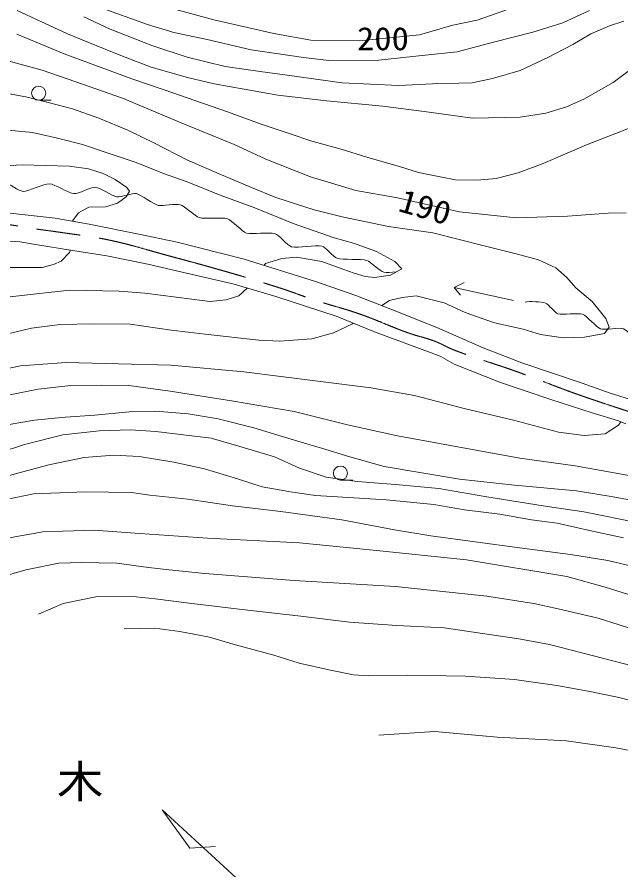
# Model space of a CAD drawing. Units: millimetres, scale not verified. Extents: x 40000 to 680000, y 20000 to 380000.
# Drawn here: x 190898 to 238696, y 251168 to 318712 of the extents above; entities that cross this region are included whole.
import ezdxf
from ezdxf.enums import TextEntityAlignment as Align

# ---------------------------------------------------------------- set-up
doc = ezdxf.new("R2010")
doc.units = ezdxf.units.MM
doc.header["$LTSCALE"] = 1000
doc.linetypes.add('CHAIN', pattern=[18.5, 12, -1.5, 3.5, -1.5])
doc.layers.add('M-BMK', color=2, linetype='CHAIN', lineweight=13)
doc.layers.add('M-WORK', color=1, linetype='Continuous', lineweight=13)
doc.styles.add('ＭＳ ゴシック', font='')
doc.styles.get('ＭＳ ゴシック').set_extended_font_data('MS Gothic')

msp = doc.modelspace()

# ---------------------------------------------------------------- linework, layer by layer
at = {"layer": 'M-BMK'}
msp.add_open_spline([(164962, 288601), (166219, 289740), (166556, 290037), (167598, 290934), (169076, 292207), (169930, 292889), (171456, 294104), (172337, 294806), (172863, 295158), (173754, 295848), (175015, 296825), (175684, 297421), (176965, 298372), (178167, 299264), (178788, 299858), (180105, 300568), (181105, 301107), (181704, 301352), (182793, 301676), (183770, 301967), (184335, 302069), (185337, 302257), (185936, 302370), (186275, 302433), (186883, 302469), (188039, 302538), (188692, 302424), (189845, 302312), (190848, 302215), (191399, 302073), (192396, 301929), (193184, 301816), (193627, 301766), (194414, 301649), (195896, 301428), (196738, 301361), (198203, 301047), (200132, 300632), (201181, 300266), (203087, 299754), (204472, 299382), (205249, 299175), (206630, 298783), (208586, 298227), (209679, 297904), (211616, 297285), (212766, 296917), (213388, 296646), (214536, 296272), (215855, 295843), (216617, 295676), (217929, 295226), (219471, 294696), (220284, 294260), (221821, 293714), (222661, 293416), (223163, 293340), (223996, 293024), (224563, 292808), (224844, 292600), (225408, 292377), (227313, 291626), (228435, 291352), (230364, 290664), (232288, 289978), (233337, 289513), (235263, 288832), (237080, 288190), (238112, 287870), (239941, 287263), (242182, 286518), (243417, 286038), (245681, 285370), (247122, 284944), (247943, 284754), (249390, 284354), (252095, 283606), (252944, 283358), (256302, 282398)], degree=3, knots=[0, 0, 0, 0, 1, 1, 1, 2, 2, 2, 3, 3, 3, 4, 4, 4, 5, 5, 5, 6, 6, 6, 7, 7, 7, 8, 8, 8, 9, 9, 9, 10, 10, 10, 11, 11, 11, 12, 12, 12, 13, 13, 13, 14, 14, 14, 15, 15, 15, 16, 16, 16, 17, 17, 17, 18, 18, 18, 19, 19, 19, 20, 20, 20, 21, 21, 21, 22, 22, 22, 23, 23, 23, 24, 24, 24, 25, 25, 25, 26, 26, 26, 26], dxfattribs=at)
at = {"layer": 'M-WORK'}
for p, q in [((197404, 319492), (201219, 318117)), ((200640, 320096), (206484, 318495)), ((227308, 318477), (230401, 319538)), ((190913, 319221), (193133, 318194)), ((234102, 318246), (236208, 319235)), ((193133, 318194), (194885, 317386)), ((196189, 318730), (198271, 317757)), ((206484, 318495), (211214, 317416)), ((225384, 318064), (227308, 318477)), ((231712, 317526), (234102, 318246)), ((237796, 318023), (238916, 318381)), ((198271, 317757), (201565, 316463)), ((201219, 318117), (203300, 317501)), ((203300, 317501), (205946, 316936)), ((222758, 317291), (225384, 318064)), ((228617, 316730), (231712, 317526)), ((236319, 317372), (237796, 318023)), ((194622, 315810), (190884, 317364)), ((194885, 317386), (196500, 316717)), ((205946, 316936), (209427, 316113)), ((211214, 317416), (214145, 316877)), ((214145, 316877), (217975, 316841)), ((217975, 316841), (222758, 317291)), ((234888, 316537), (236319, 317372)), ((196500, 316717), (199106, 315680)), ((201565, 316463), (204372, 315546)), ((209427, 316113), (213563, 315497)), ((225727, 315946), (228617, 316730)), ((232915, 315509), (234888, 316537)), ((189376, 315465), (192883, 314494)), ((199991, 313819), (194622, 315810)), ((199106, 315680), (201510, 314735)), ((204372, 315546), (207373, 314794)), ((213563, 315497), (215567, 315266)), ((219536, 315304), (223209, 315702)), ((223209, 315702), (225727, 315946)), ((230723, 314473), (232915, 315509)), ((207373, 314794), (210153, 314390)), ((215567, 315266), (219536, 315304)), ((192883, 314494), (195562, 313577)), ((201510, 314735), (204390, 313928)), ((210153, 314390), (212281, 314106)), ((212281, 314106), (216621, 313500)), ((228539, 313839), (230723, 314473)), ((238089, 313542), (239466, 314570)), ((195562, 313577), (199249, 312300)), ((202535, 312946), (199991, 313819)), ((204390, 313928), (206501, 313432)), ((206501, 313432), (208877, 312992)), ((216621, 313500), (221126, 313280)), ((221126, 313280), (223768, 313427)), ((223768, 313427), (226915, 313491)), ((226915, 313491), (228539, 313839)), ((235759, 312212), (238089, 313542)), ((191580, 312390), (188163, 313019)), ((205656, 311854), (202535, 312946)), ((208877, 312992), (211547, 312515)), ((193468, 311922), (191580, 312390)), ((192614, 312118), (193604, 312118)), ((199249, 312300), (203888, 310340)), ((211547, 312515), (215391, 312074)), ((215391, 312074), (219859, 311643)), ((234392, 311606), (235759, 312212)), ((195285, 311437), (193468, 311922)), ((197371, 310717), (195285, 311437)), ((207544, 311212), (205656, 311854)), ((219859, 311643), (223511, 311184)), ((232750, 311102), (234392, 311606)), ((199672, 309746), (197371, 310717)), ((210216, 310223), (207544, 311212)), ((223511, 311184), (226960, 310707)), ((226960, 310707), (230731, 310771)), ((230731, 310771), (232750, 311102)), ((203888, 310340), (208078, 308614)), ((212515, 309452), (210216, 310223)), ((192111, 309580), (189647, 309796)), ((194089, 309113), (192111, 309580)), ((201726, 308751), (199672, 309746)), ((214223, 308874), (212515, 309452)), ((239438, 309940), (235982, 308592)), ((196085, 308609), (194089, 309113)), ((204385, 307376), (201726, 308751)), ((216561, 308245), (214223, 308874)), ((198027, 307962), (196085, 308609)), ((208078, 308614), (210596, 307463)), ((218578, 307628), (216561, 308245)), ((235982, 308592), (232540, 307127)), ((200329, 307189), (198027, 307962)), ((206889, 306297), (204385, 307376)), ((210596, 307463), (214120, 306060)), ((221237, 306857), (218578, 307628)), ((187641, 306814), (191302, 306998)), ((191302, 306998), (195045, 306906)), ((195045, 306906), (196559, 306686)), ((196559, 306686), (197724, 306319)), ((202487, 306326), (200329, 307189)), ((222662, 306395), (221237, 306857)), ((232540, 307127), (230549, 306382)), ((197724, 306319), (198669, 305851)), ((204357, 305660), (202487, 306326)), ((209458, 305206), (206889, 306297)), ((214120, 306060), (217717, 304982)), ((224525, 306035), (222662, 306395)), ((225604, 305817), (224525, 306035)), ((230549, 306382), (228815, 305933)), ((198669, 305851), (199596, 305218)), ((206982, 304617), (204357, 305660)), ((227312, 305791), (225604, 305817)), ((228815, 305933), (227312, 305791)), ((199807, 304934), (199523, 304475)), ((199596, 305218), (199807, 304934)), ((211385, 304422), (209458, 305206)), ((217717, 304982), (221008, 304388)), ((198844, 303979), (197899, 303686)), ((199523, 304475), (198844, 303979)), ((209716, 303592), (206982, 304617)), ((214416, 303433), (211385, 304422)), ((221008, 304388), (225917, 303291)), ((193911, 302797), (188734, 303350)), ((196568, 303649), (195752, 303200)), ((197899, 303686), (196568, 303649)), ((212755, 302351), (209716, 303592)), ((216639, 302894), (214416, 303433)), ((225917, 303291), (230394, 302806)), ((196595, 302309), (193911, 302797)), ((195752, 303200), (195320, 302594)), ((220286, 302136), (216639, 302894)), ((230394, 302806), (234477, 302950)), ((234477, 302950), (237695, 303183)), ((237695, 303183), (239098, 303219)), ((195320, 302594), (195316, 302542)), ((200526, 301513), (196595, 302309)), ((215992, 301236), (212755, 302351)), ((223819, 301622), (220286, 302136)), ((203583, 300896), (200526, 301513)), ((227980, 300556), (223819, 301622)), ((188602, 301077), (191106, 300898)), ((191106, 300898), (192507, 300679)), ((192507, 300679), (195129, 300257)), ((208875, 299535), (203583, 300896)), ((217538, 300805), (215992, 301236)), ((219336, 300158), (217538, 300805)), ((194393, 299384), (195042, 300078)), ((195042, 300078), (195129, 300257)), ((195129, 300257), (197991, 299793)), ((220811, 299348), (219336, 300158)), ((230408, 299965), (227980, 300556)), ((232181, 299490), (230408, 299965)), ((193777, 299109), (194393, 299384)), ((197991, 299793), (201245, 299134)), ((214454, 297799), (208875, 299535)), ((210553, 299188), (211851, 299586)), ((211851, 299586), (213007, 299689)), ((213007, 299689), (215023, 299355)), ((215023, 299355), (216693, 298751)), ((221350, 298773), (220811, 299348)), ((233542, 298848), (232181, 299490)), ((189045, 298892), (192892, 298866)), ((192892, 298866), (193777, 299109)), ((201245, 299134), (203955, 298504)), ((210447, 299046), (210553, 299188)), ((216693, 298751), (217579, 298417)), ((220456, 298276), (221350, 298773)), ((234403, 298077), (233542, 298848)), ((203955, 298504), (208079, 297554)), ((217579, 298417), (218453, 298160)), ((218453, 298160), (219185, 298083)), ((219185, 298083), (220456, 298276)), ((235122, 297268), (234403, 298077)), ((208079, 297554), (211380, 296578)), ((208440, 296640), (209102, 297236)), ((209102, 297236), (209111, 297248)), ((217716, 296669), (214454, 297799)), ((226299, 297679), (225492, 297302)), ((225492, 297302), (226006, 296697)), ((225492, 297302), (230199, 296275)), ((236419, 296176), (235122, 297268)), ((189134, 296422), (192448, 296794)), ((192448, 296794), (195081, 297077)), ((195081, 297077), (198986, 297000)), ((198986, 297000), (201015, 296846)), ((201015, 296846), (204727, 296357)), ((207438, 296319), (208440, 296640)), ((211380, 296578), (216145, 295036)), ((220606, 295538), (217716, 296669)), ((221378, 296510), (222496, 296638)), ((222496, 296638), (224705, 296073)), ((204727, 296357), (206166, 296190)), ((206166, 296190), (207438, 296319)), ((219763, 295868), (220376, 296253)), ((220376, 296253), (221378, 296510)), ((224705, 296073), (226375, 295302)), ((237511, 294840), (236419, 296176)), ((224113, 294138), (220606, 295538)), ((226375, 295302), (228687, 294506)), ((216145, 295036), (219202, 293790)), ((228687, 294506), (230948, 293992)), ((237768, 294146), (237511, 294840)), ((189279, 293427), (192041, 294069)), ((192041, 294069), (194302, 294352)), ((194302, 294352), (196973, 294416)), ((196973, 294416), (199838, 294390)), ((199838, 294390), (203087, 293915)), ((203087, 293915), (205798, 293607)), ((215932, 293697), (217448, 294416)), ((217448, 294416), (217534, 294470)), ((227787, 292520), (224113, 294138)), ((230948, 293992), (232335, 293568)), ((237408, 293658), (237768, 294146)), ((205798, 293607), (210036, 293132)), ((211706, 293042), (214237, 293234)), ((214237, 293234), (215932, 293697)), ((219202, 293790), (224379, 291851)), ((232335, 293568), (234133, 293311)), ((234133, 293311), (235816, 293350)), ((235816, 293350), (237408, 293658)), ((210036, 293132), (211706, 293042)), ((230857, 291325), (227787, 292520)), ((224379, 291851), (225509, 291221)), ((194777, 291342), (191162, 291091)), ((203067, 291144), (194777, 291342)), ((208857, 290605), (203067, 291144)), ((225509, 291221), (229170, 289770)), ((235625, 289714), (230857, 291325)), ((191162, 291091), (187926, 290407)), ((214702, 289886), (208857, 290605)), ((218910, 289346), (214702, 289886)), ((229170, 289770), (233139, 288434)), ((189101, 288541), (192571, 289242)), ((192571, 289242), (195143, 289530)), ((195143, 289530), (197573, 289557)), ((197573, 289557), (199747, 289539)), ((199747, 289539), (203023, 289089)), ((203023, 289089), (207884, 288315)), ((222344, 288735), (218910, 289346)), ((237835, 288930), (235625, 289714)), ((226282, 287710), (222344, 288735)), ((233139, 288434), (236414, 287368)), ((240504, 288079), (237835, 288930)), ((207884, 288315), (212819, 287485)), ((194707, 287028), (197044, 287190)), ((197044, 287190), (199778, 287441)), ((199778, 287441), (201864, 287513)), ((201864, 287513), (204435, 287279)), ((204435, 287279), (206827, 286902)), ((212819, 287485), (217049, 286426)), ((230185, 286775), (226282, 287710)), ((236414, 287368), (238508, 286726)), ((190121, 286416), (192279, 286794)), ((192279, 286794), (194707, 287028)), ((206827, 286902), (209650, 286182)), ((217049, 286426), (221018, 285540)), ((233763, 285840), (230185, 286775)), ((238511, 286397), (237450, 285696)), ((238508, 286726), (239086, 286507)), ((238692, 286656), (238511, 286397)), ((194513, 285631), (197391, 285952)), ((197391, 285952), (199870, 286029)), ((199870, 286029), (201873, 285888)), ((201873, 285888), (206253, 285361)), ((209650, 286182), (211538, 285589)), ((235777, 285570), (233763, 285840)), ((191495, 284848), (194513, 285631)), ((206253, 285361), (208257, 284783)), ((211538, 285589), (213391, 285050)), ((213391, 285050), (214991, 284564)), ((221018, 285540), (230693, 283783)), ((237450, 285696), (235777, 285570)), ((188451, 283884), (191495, 284848)), ((208257, 284783), (211263, 283871)), ((214991, 284564), (217239, 283881)), ((196221, 283831), (193408, 283253)), ((198559, 284023), (196221, 283831)), ((200563, 283921), (198559, 284023)), ((203311, 283471), (200563, 283921)), ((211263, 283871), (213254, 282998)), ((217239, 283881), (219954, 283107)), ((230693, 283783), (235063, 283171)), ((193408, 283253), (191366, 282700)), ((205726, 282932), (203311, 283471)), ((219954, 283107), (222939, 282622)), ((235063, 283171), (240565, 282182)), ((191366, 282700), (189722, 282238)), ((208334, 282135), (205726, 282932)), ((213254, 282998), (215373, 282266)), ((222939, 282622), (225907, 282118)), ((210286, 281519), (208334, 282135)), ((215373, 282266), (217814, 281919)), ((216493, 282033), (217482, 282033)), ((217814, 281919), (220845, 281701)), ((220845, 281701), (224275, 281380)), ((225907, 282118), (230276, 281633)), ((192208, 280944), (196308, 281106)), ((196308, 281106), (199958, 281052)), ((199958, 281052), (201415, 280854)), ((212547, 281121), (210286, 281519)), ((214525, 280825), (212547, 281121)), ((224275, 281380), (227922, 280737)), ((230276, 281633), (235168, 281183)), ((235168, 281183), (238081, 280716)), ((190176, 280531), (192208, 280944)), ((201415, 280854), (204418, 280531)), ((204418, 280531), (207943, 280009)), ((220152, 280489), (214525, 280825)), ((223887, 280109), (220152, 280489)), ((227922, 280737), (232688, 279967)), ((238081, 280716), (240347, 280302)), ((207943, 280009), (211773, 279560)), ((226315, 279682), (223887, 280109)), ((229123, 279333), (226315, 279682)), ((232688, 279967), (235758, 279517)), ((211773, 279560), (216592, 278894)), ((231609, 278883), (229123, 279333)), ((235758, 279517), (240883, 278502)), ((216592, 278894), (220764, 278103)), ((233646, 278627), (231609, 278883)), ((236435, 278003), (233646, 278627)), ((190132, 277444), (192926, 277947)), ((192926, 277947), (196980, 278073)), ((196980, 278073), (200605, 277821)), ((200605, 277821), (205967, 277444)), ((220764, 278103), (223642, 277635)), ((223642, 277635), (230655, 276682)), ((238903, 277471), (236435, 278003)), ((205967, 277444), (213243, 277066)), ((213243, 277066), (219613, 276437)), ((219613, 276437), (226460, 275732)), ((230655, 276682), (234701, 276161)), ((226460, 275732), (234416, 274397)), ((234701, 276161), (237668, 275675)), ((237668, 275675), (241750, 274704)), ((189156, 274247), (191584, 274948)), ((191584, 274948), (194209, 275452)), ((194209, 275452), (195990, 275506)), ((195990, 275506), (198795, 275470)), ((198795, 275470), (201295, 275128)), ((201295, 275128), (202931, 274930)), ((202931, 274930), (205754, 274643)), ((205754, 274643), (212821, 274085)), ((234416, 274397), (237437, 273567)), ((212821, 274085), (220860, 273618)), ((220860, 273618), (228071, 272844)), ((237437, 273567), (242774, 271880)), ((192587, 271412), (194551, 272266)), ((194551, 272266), (197267, 272825)), ((197267, 272825), (199817, 272853)), ((199817, 272853), (201827, 272642)), ((201827, 272642), (204524, 272302)), ((204524, 272302), (208469, 271816)), ((228071, 272844), (231811, 272269)), ((231811, 272269), (233717, 271837)), ((208469, 271816), (213368, 271275)), ((233717, 271837), (236882, 271100)), ((213368, 271275), (217222, 270779)), ((236882, 271100), (240317, 270021)), ((199388, 270269), (201801, 270305)), ((201801, 270305), (203773, 270039)), ((217222, 270779), (220965, 270522)), ((220965, 270522), (224709, 270339)), ((224709, 270339), (227030, 270000)), ((203773, 270039), (206131, 269608)), ((206131, 269608), (208186, 269002)), ((227030, 270000), (230608, 269477)), ((208186, 269002), (211223, 268168)), ((230608, 269477), (233039, 269009)), ((233039, 269009), (237351, 267926)), ((211223, 268168), (213223, 267544)), ((213223, 267544), (215581, 267021)), ((237351, 267926), (239700, 267293)), ((215581, 267021), (217517, 266626)), ((217517, 266626), (218719, 266534)), ((218719, 266534), (221802, 266589)), ((221802, 266589), (226398, 266516)), ((226398, 266516), (230261, 266259)), ((230261, 266259), (233610, 265773)), ((233610, 265773), (236096, 265323)), ((236096, 265323), (238426, 264855)), ((238426, 264855), (242206, 263892)), ((219542, 261836), (223965, 262142)), ((223965, 262142), (228893, 261675)), ((228893, 261675), (234395, 261405)), ((234395, 261405), (238280, 260847)), ((238280, 260847), (241283, 260272)), ((204569, 252896), (202375, 255917)), ((202375, 255917), (224975, 235228)), ((206601, 253022), (204569, 252896))]:
    msp.add_line(p, q, dxfattribs=at)
for centre in [(192614, 312678), (216493, 282592)]:
    msp.add_circle(centre, 560, dxfattribs=at)
for points, knots in [([(128956, 274402), (128914, 274704), (129127, 275636), (129296, 275890), (129418, 276071), (130123, 276218), (130273, 276378), (130478, 276598), (130746, 277526), (130992, 277701), (131288, 277911), (132425, 277979), (132752, 278137), (133081, 278297), (133853, 279146), (134203, 279255), (134588, 279375), (135836, 279091), (136220, 279216), (136529, 279317), (137123, 280193), (137427, 280308), (137783, 280443), (138968, 280275), (139328, 280398), (139590, 280487), (140108, 281218), (140369, 281310), (140676, 281418), (141695, 281221), (142000, 281336), (142246, 281429), (142683, 282170), (142925, 282273), (143180, 282383), (144044, 282253), (144312, 282325), (144492, 282373), (144900, 282815), (145083, 282851), (145395, 282914), (146386, 282667), (146675, 282800), (147032, 282964), (147691, 284028), (148037, 284213), (148264, 284334), (149114, 284061), (149321, 284213), (149760, 284535), (150550, 286035), (150978, 286371), (151222, 286563), (152272, 286488), (152494, 286705), (152755, 286959), (152867, 288135), (153085, 288426), (153306, 288722), (154379, 289199), (154588, 289505), (154795, 289809), (154825, 290989), (155037, 291290), (155191, 291508), (156097, 291634), (156245, 291856), (156466, 292187), (156452, 293488), (156707, 293795), (156924, 294056), (158065, 294115), (158313, 294347), (158621, 294637), (158966, 295950), (159289, 296223), (159554, 296447), (160695, 296416), (160984, 296608), (161207, 296756), (161405, 297629), (161627, 297777), (161923, 297976), (163067, 297998), (163361, 298201), (163658, 298407), (164063, 299532), (164388, 299691), (164758, 299871), (166070, 299534), (166445, 299704), (166789, 299861), (167299, 301002), (167638, 301168), (167920, 301306), (168915, 300933), (169205, 301052), (169532, 301188), (170116, 302177), (170438, 302324), (170714, 302450), (171664, 302224), (171954, 302311), (172277, 302408), (173054, 303123), (173380, 303210), (173668, 303288), (174581, 303018), (174870, 303095), (175190, 303180), (175946, 303909), (176270, 303981), (176617, 304058), (177697, 303712), (178042, 303801), (178357, 303883), (179025, 304698), (179340, 304777), (179614, 304847), (180446, 304439), (180727, 304482), (181007, 304525), (181678, 305146), (181960, 305176), (182265, 305207), (183131, 304751), (183437, 304765), (183698, 304776), (184371, 305281), (184632, 305291), (184883, 305301), (185563, 304830), (185813, 304854), (186127, 304886), (186914, 305510), (187226, 305548), (187484, 305579), (188212, 305171), (188472, 305176), (188770, 305181), (189602, 305627), (189898, 305599), (190223, 305569), (191049, 304914), (191375, 304906), (191808, 304895), (193023, 305529), (193456, 305510), (193874, 305491), (194978, 304758), (195395, 304726), (195748, 304699), (196738, 305254), (197091, 305227), (197464, 305199), (198430, 304526), (198799, 304469), (199111, 304421), (200045, 304789), (200354, 304726), (200734, 304648), (201685, 303896), (202062, 303801), (202401, 303716), (203474, 303953), (203809, 303853), (204160, 303748), (204974, 302930), (205324, 302825), (205751, 302698), (207124, 302873), (207547, 302735), (207906, 302618), (208701, 301718), (209062, 301605), (209486, 301472), (210859, 301695), (211284, 301566), (211611, 301468), (212304, 300613), (212633, 300526), (213095, 300404), (214559, 300695), (215022, 300577), (215320, 300502), (215925, 299708), (216217, 299614), (216668, 299469), (218126, 299571), (218580, 299434), (218895, 299339), (219612, 298583), (219929, 298496), (220115, 298445), (220510, 298485), (220900, 298522)], [0, 0, 0, 0, 1, 1, 1, 2, 2, 2, 3, 3, 3, 4, 4, 4, 5, 5, 5, 6, 6, 6, 7, 7, 7, 8, 8, 8, 9, 9, 9, 10, 10, 10, 11, 11, 11, 12, 12, 12, 13, 13, 13, 14, 14, 14, 15, 15, 15, 16, 16, 16, 17, 17, 17, 18, 18, 18, 19, 19, 19, 20, 20, 20, 21, 21, 21, 22, 22, 22, 23, 23, 23, 24, 24, 24, 25, 25, 25, 26, 26, 26, 27, 27, 27, 28, 28, 28, 29, 29, 29, 30, 30, 30, 31, 31, 31, 32, 32, 32, 33, 33, 33, 34, 34, 34, 35, 35, 35, 36, 36, 36, 37, 37, 37, 38, 38, 38, 39, 39, 39, 40, 40, 40, 41, 41, 41, 42, 42, 42, 43, 43, 43, 44, 44, 44, 45, 45, 45, 46, 46, 46, 47, 47, 47, 48, 48, 48, 49, 49, 49, 50, 50, 50, 51, 51, 51, 52, 52, 52, 53, 53, 53, 54, 54, 54, 55, 55, 55, 56, 56, 56, 57, 57, 57, 58, 58, 58, 59, 59, 59, 60, 60, 60, 61, 61, 61, 62, 62, 62, 63, 63, 63, 64, 64, 64, 65, 65, 65, 65]), ([(231107, 296137), (231423, 296215), (232425, 296164), (232731, 296055), (232973, 295968), (233457, 295285), (233703, 295211), (234078, 295098), (235289, 295303), (235658, 295174), (236002, 295053), (236735, 294149), (237080, 294027), (237424, 293905), (238561, 294149), (238906, 294027), (239233, 293911), (239911, 293031), (240236, 292908), (240578, 292778), (241722, 292959), (242062, 292825), (242397, 292693), (243091, 291778), (243429, 291651), (243808, 291508), (245074, 291702), (245450, 291551), (245731, 291438), (246221, 290607), (246468, 290432), (246662, 290294), (247405, 290189), (247588, 290037), (247762, 289892), (247966, 289193), (248138, 289046), (248303, 288905), (249018, 288848), (249166, 288688), (249320, 288522), (249350, 287784), (249478, 287597), (249629, 287374), (250346, 286943), (250505, 286725), (250658, 286516), (250776, 285667), (250991, 285523), (251004, 285515), (251018, 285507), (251033, 285498)], [0, 0, 0, 0, 1, 1, 1, 2, 2, 2, 3, 3, 3, 4, 4, 4, 5, 5, 5, 6, 6, 6, 7, 7, 7, 8, 8, 8, 9, 9, 9, 10, 10, 10, 11, 11, 11, 12, 12, 12, 13, 13, 13, 14, 14, 14, 15, 15, 15, 16, 16, 16, 17, 17, 17, 17])]:
    msp.add_open_spline(points, degree=3, knots=knots, dxfattribs=at)

# ---------------------------------------------------------------- texts
at = {"layer": 'M-WORK', "style": 'ＭＳ ゴシック'}
for s, height, width, p in [('200', 1833, 1.1, (217801, 315535)), ('真\u3000木', 2566, 1.05, (186704, 256104))]:
    msp.add_text(s, height=height, dxfattribs=dict(at, width=width)).set_placement(p, align=Align.BOTTOM_LEFT)
at = {"layer": 'M-WORK', "style": 'ＭＳ ゴシック', "width": 1.1}
msp.add_text('190', height=1833, rotation=343.68, dxfattribs=at).set_placement((220819, 302840), align=Align.BOTTOM_LEFT)

doc.saveas('drawing.dxf')
